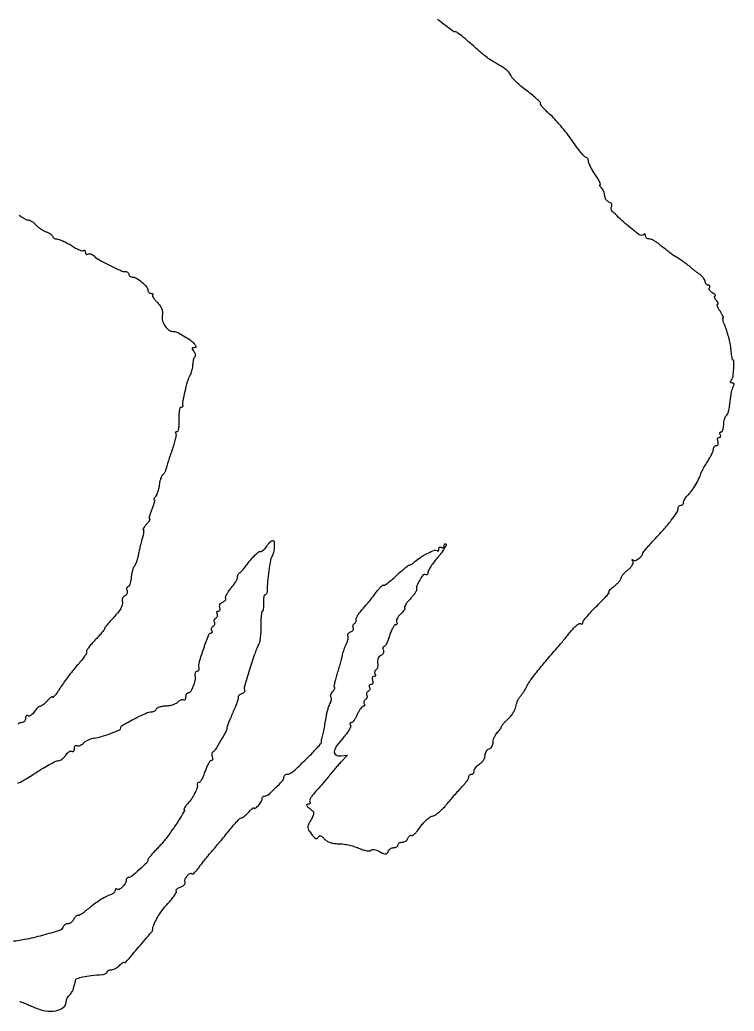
# Model space of a CAD drawing. Extents: x 0 to 526, y 1 to 731.
# Drawn here: x 262.9 to 525.6, y 0.8 to 365.7 of the extents above; entities that cross this region are included whole.
import ezdxf

# ---------------------------------------------------------------- set-up
doc = ezdxf.new("R2010")
doc.units = 0

msp = doc.modelspace()

# ---------------------------------------------------------------- linework, layer by layer
for points in [[(262.860839, 4.41523, -0.061843), (263.285519, 4.304351, -0.003027), (264.634121, 3.757915, -0.004872), (266.229618, 3.081904, -0.003494), (268, 2.2966, 0.062437), (272.242754, 0.985193, 0.087825), (276.195744, 0.985722, 0.125916), (278.951122, 2.23558, 0.227411), (280, 4.422445, -0.081457), (280.088666, 4.963086, -0.037619), (280.367188, 5.621281, -0.035971), (280.771644, 6.284795, -0.04154), (281.25, 6.85, 0.029299), (281.737616, 7.398374, 0.027416), (282.169531, 8.011875, 0.02849), (282.491516, 8.598981, 0.078622), (282.625, 9.05, -0.01651), (282.691193, 9.45038, -0.014055), (282.786719, 9.867812, -0.014283), (282.895248, 10.242918, -0.03838), (283, 10.5, 0.044775), (283.104708, 10.766667, 0.014153), (283.213281, 11.180861, 0.014007), (283.308784, 11.651874, 0.015117), (283.375, 12.115696, -0.288268), (283.930969, 12.8133, -0.02951), (286.054954, 13.418509, -0.026236), (289.125866, 13.933395, -0.011392), (293.25, 14.309221, 0.042583), (293.919873, 14.412662, 0.059815), (294.485937, 14.624316, 0.076198), (294.871093, 14.904784, 0.199925), (295, 15.214286, -0.176349), (295.109147, 15.514125, -0.092698), (295.419643, 15.769196, -0.072852), (295.882018, 15.941862, -0.053036), (296.428571, 16, 0.082205), (297.085729, 16.108779, 0.037497), (297.888616, 16.451116, 0.035821), (298.699796, 16.948023, 0.041066), (299.392857, 17.535714, -0.020978), (300.010309, 18.103421, -0.032033), (300.594922, 18.536384, -0.033311), (301.083819, 18.807812, -0.271544), (301.328459, 18.785714, 0.387088), (301.86022, 18.8489, 0.0012), (306.688602, 24.449648, 0.002045), (311.352566, 29.931211, 0.150412), (311.807354, 31, -0.077193), (312.306076, 32.89146, -0.030084), (313.538929, 35.306331, -0.027809), (315.270306, 37.904619, -0.024677), (317.345602, 40.405158, 0.015462), (318.683129, 41.957648, 0.023643), (319.734125, 43.390199, 0.02027), (320.46072, 44.588321, 0.270895), (320.448603, 45.083162, -0.254185), (320.429291, 45.429235, -0.100439), (320.724277, 45.823546, -0.066615), (321.292746, 46.208521, -0.038746), (322.057801, 46.518345, 0.055229), (322.823086, 46.857971, 0.078004), (323.40032, 47.328317, 0.100681), (323.706634, 47.85027, 0.175887), (323.69762, 48.345605, -0.195814), (323.718804, 49.387539, -0.074761), (324.499688, 50.643351, -0.08765), (325.519952, 51.486085, -0.337208), (326.284353, 51.382314, 0.375302), (326.601572, 51.360924, 0.029631), (327.295056, 51.956978, 0.028814), (328.130019, 52.86419, 0.016892), (329.026477, 54.037184, -0.008389), (330.040027, 55.411198, -0.005767), (331.232882, 56.93597, -0.005815), (332.415379, 58.377423, -0.01177), (333.385569, 59.478712, 0.010163), (334.46305, 60.693895, 0.003052), (336.053886, 62.586513, 0.003057), (337.813489, 64.732609, 0.003312), (339.5, 66.843847, -0.009639), (341.096671, 68.791564, -0.014029), (342.584294, 70.440512, -0.009487), (343.871288, 71.738775, -0.183359), (344.382705, 71.959894, 0.132784), (344.838021, 72.105457, 0.024946), (345.554633, 72.620666, 0.025112), (346.353067, 73.325802, 0.020679), (347.132705, 74.15301, -0.015657), (347.850308, 74.929879, -0.035179), (348.451482, 75.460769, -0.07123), (348.850253, 75.684267, -0.526798), (349, 75.581581, 0.402406), (349.133612, 75.442448, 0.130145), (349.440625, 75.510572, 0.054319), (349.923356, 75.830801, 0.022791), (350.5, 76.357143, 0.032161), (351.074034, 77.010186, 0.032192), (351.559375, 77.73125, 0.03396), (351.89773, 78.413868, 0.098387), (352, 78.928571, -0.082068), (352.067622, 79.337783, -0.092251), (352.262684, 79.685268, -0.100657), (352.553166, 79.917613, -0.119062), (352.894245, 80, 0.179036), (354.226109, 80.492697, 0.015541), (356.941382, 82.970573, 0.015265), (359.501251, 85.613305, 0.186867), (360, 86.90121, -0.105282), (360.089268, 87.320457, -0.099206), (360.342545, 87.67723, -0.096358), (360.720972, 87.916366, -0.093127), (361.166112, 88, 0.128807), (362.24303, 88.282109, 0.044437), (363.580691, 89.199654, 0.020431), (365.624602, 91.03208, 0.002795), (369.709823, 95.051982, 0.007882), (371.317421, 96.7029, 0.011888), (372.660026, 98.195427, 0.006765), (373.728395, 99.476104, 0.204116), (373.841402, 99.870532, -0.033469), (373.825633, 100.148076, -0.023201), (373.843403, 100.461969, -0.023479), (373.888901, 100.763218, -0.043751), (373.95809, 101, 0.03778), (374.261908, 101.995492, 0.006014), (374.684475, 103.991146, 0.006658), (375.122159, 106.351908, 0.005893), (375.516163, 108.821365, -0.017713), (375.774224, 110.224747, -0.01477), (376.144655, 111.694993, -0.015026), (376.564168, 113.021029, -0.038755), (376.967826, 113.939882, 0.037837), (377.291245, 114.672434, 0.048475), (377.468702, 115.38752, 0.056829), (377.488338, 115.985239, 0.178021), (377.322316, 116.344351, -0.201496), (377.181927, 116.688098, -0.072459), (377.264976, 117.220992, -0.057405), (377.540339, 117.847765, -0.041045), (377.979944, 118.475834, 0.021108), (378.425487, 119.061292, 0.045787), (378.704519, 119.552276, 0.089896), (378.785894, 119.876406, 0.433876), (378.670276, 120, -0.455708), (378.503252, 120.192127, -0.013133), (378.704626, 121.395312, -0.018034), (379.06056, 122.92818, -0.010341), (379.594117, 124.75, 0.004316), (380.204564, 126.744933, 0.003942), (380.799664, 128.811069, 0.003944), (381.302117, 130.664995, 0.012811), (381.593895, 131.904701, -0.019868), (381.858401, 132.961446, -0.013194), (382.241305, 134.151149, -0.013291), (382.674975, 135.288285, -0.025124), (383.093854, 136.175368, 0.038672), (383.436049, 136.953959, 0.042813), (383.640368, 137.750105, 0.047271), (383.690254, 138.449893, 0.133349), (383.551988, 138.915882, -0.171746), (383.469624, 139.295962, -0.12002), (383.627816, 139.709113, -0.090554), (384.013258, 140.094721, -0.059718), (384.569126, 140.388152, 0.064445), (385.121675, 140.686519, 0.095266), (385.498923, 141.085821, 0.122245), (385.644504, 141.519648, 0.159855), (385.54707, 141.923839, -0.109301), (385.405083, 142.330608, -0.09981), (385.440995, 142.773747, -0.095232), (385.649794, 143.185088, -0.089643), (386, 143.5, 0.071884), (386.359367, 143.80091, 0.086989), (386.591415, 144.173813, 0.100403), (386.662658, 144.558843, 0.13491), (386.563262, 144.89764, -0.25353), (386.536584, 145.365351, -0.027592), (387.067049, 146.348506, -0.028469), (387.882031, 147.522351, -0.019089), (388.937386, 148.770303, 0.008841), (390.187498, 150.188568, 0.005591), (391.597328, 151.884284, 0.005614), (392.94564, 153.581994, 0.010297), (393.999527, 154.999336, -0.016339), (394.884458, 156.159905, -0.027872), (395.706205, 157.060128, -0.027969), (396.388894, 157.658034, -0.378906), (396.693935, 157.639399, 0.357779), (397.046103, 157.604696, 0.012453), (398.251854, 158.454363, 0.018144), (399.700362, 159.613898, 0.011044), (401.329415, 161.081824, -0.007647), (402.972895, 162.583104, -0.011191), (404.468148, 163.849036, -0.006804), (405.748497, 164.856221, -0.1647), (406.173143, 165, 0.112086), (406.522816, 165.079384, 0.026713), (407.049767, 165.367188, 0.026144), (407.633771, 165.771532, 0.023229), (408.196886, 166.25, -0.045303), (410.228367, 167.827341, -0.027111), (412.890124, 169.335359, -0.019346), (415.458709, 170.490332, -0.30094), (416.359684, 170.306983, 0.128786), (416.602525, 170.164947, 0.258986), (416.811907, 170.214804, 0.156726), (416.955408, 170.465854, 0.052135), (417, 170.89235, -0.089607), (417.076045, 171.313267, -0.168389), (417.29375, 171.576442, -0.176926), (417.618743, 171.640901, -0.100119), (418, 171.5, 0.100119), (418.381257, 171.359099, 0.176926), (418.70625, 171.423558, 0.168389), (418.923955, 171.686733, 0.089607), (419, 172.10765, -0.050027), (419.042955, 172.535897, -0.149924), (419.181788, 172.791501, -0.260157), (419.384413, 172.84683, -0.136573), (419.618851, 172.714482, -0.325511), (419.688948, 172.268827, -0.020224), (418.992878, 171.035498, -0.023703), (417.961373, 169.5331, -0.014724), (416.618851, 167.867817, 0.014859), (415.233129, 166.147999, 0.018841), (414.063038, 164.476836, 0.017115), (413.19862, 163.031275, 0.126851), (413, 162.260984, -0.077154), (412.925314, 161.779856, -0.154699), (412.7057, 161.46894, -0.186032), (412.379334, 161.374738, -0.117212), (411.998127, 161.501157, 0.384709), (411.184879, 161.352384, 0.035056), (409.946867, 159.484314, 0.037266), (408.930358, 157.328948, 0.140752), (408.80272, 155.857396, -0.190062), (408.732197, 155.475261, -0.015183), (408.151355, 154.604944, -0.018849), (407.364879, 153.584353, -0.01329), (406.408817, 152.496113, 0.019277), (405.481942, 151.41527, 0.030859), (404.787161, 150.418245, 0.031816), (404.359337, 149.603054, 0.310731), (404.426428, 149.240239, -0.296763), (404.495554, 148.9134, -0.053379), (404.196694, 148.332549, -0.042516), (403.645848, 147.632718, -0.026139), (402.889995, 146.904593, 0.042167), (402.144284, 146.138722, 0.0563), (401.616677, 145.325098, 0.069128), (401.368156, 144.586995, 0.187222), (401.4672, 144.053072, -0.073644), (401.640635, 143.650238, -0.15005), (401.627557, 143.30934, -0.188104), (401.434645, 143.08403, -0.123331), (401.099159, 143, 0.237592), (400.632677, 142.765074, 0.032904), (400.027539, 141.825, 0.031873), (399.415108, 140.532288, 0.021906), (398.881854, 139, -0.017415), (398.363854, 137.467349, -0.026168), (397.79743, 136.175, -0.024081), (397.253036, 135.20981, -0.257765), (396.873097, 135, 0.203574), (396.608752, 134.887719, 0.141698), (396.455341, 134.597281, 0.092287), (396.446309, 134.154221, 0.050728), (396.588855, 133.629042, -0.109324), (396.673818, 133.061599, -0.099813), (396.516949, 132.490634, -0.095225), (396.141706, 132.004103, -0.089624), (395.605309, 131.678784, 0.111031), (395.038468, 131.30125, 0.089435), (394.634028, 130.688874, 0.080759), (394.441074, 129.914221, 0.068407), (394.486371, 129.07077, -0.047304), (394.565079, 128.250967, -0.05339), (394.481813, 127.464641, -0.060821), (394.259984, 126.824682, -0.141447), (393.922221, 126.45193, 0.096474), (393.601646, 126.155714, 0.097305), (393.416865, 125.761701, 0.098525), (393.396142, 125.331241, 0.101664), (393.542705, 124.930902, -0.08716), (393.684566, 124.575411, -0.166025), (393.647164, 124.273452, -0.178851), (393.437399, 124.072255, -0.10301), (393.090402, 124, 0.172457), (392.747127, 123.877971, 0.149855), (392.53372, 123.559375, 0.105471), (392.493584, 123.074174, 0.059765), (392.638374, 122.5, -0.069008), (392.771857, 121.926317, -0.116977), (392.70238, 121.440625, -0.152575), (392.444764, 121.120613, -0.148627), (392.047972, 121, 0.087099), (391.646275, 120.92949, 0.165964), (391.393483, 120.726548, 0.178898), (391.32854, 120.423882, 0.103085), (391.457295, 120.069098, -0.110145), (391.597587, 119.665018, -0.099917), (391.560288, 119.224179, -0.094986), (391.350569, 118.814355, -0.088941), (391, 118.5, 0.082063), (390.645885, 118.191085, 0.092249), (390.427168, 117.796119, 0.100657), (390.376253, 117.377779, 0.11907), (390.5, 117, -0.11907), (390.623747, 116.622221, -0.100657), (390.572832, 116.203881, -0.092249), (390.354115, 115.808915, -0.082063), (390, 115.5, 0.088941), (389.649431, 115.185645, 0.094986), (389.439712, 114.775821, 0.099917), (389.402413, 114.334982, 0.110145), (389.542705, 113.930902, -0.077474), (389.692743, 113.574973, -0.155105), (389.673583, 113.273452, -0.185828), (389.491628, 113.07365, -0.116688), (389.180337, 113, 0.202067), (388.740149, 112.814532, 0.036215), (388.153063, 112.11875, 0.03404), (387.544414, 111.148846, 0.024922), (387, 110, -0.024922), (386.455586, 108.851154, -0.03404), (385.846937, 107.88125, -0.036215), (385.259851, 107.185468, -0.202067), (384.819663, 107, 0.12475), (384.511442, 106.921883, 0.188508), (384.334831, 106.712934, 0.148995), (384.324306, 106.396617, 0.072885), (384.485938, 106.022753, -0.243794), (384.530432, 105.433107, -0.031647), (383.9446, 104.268929, -0.031069), (383.013303, 102.882831, -0.021148), (381.794955, 101.424594, 0.030047), (379.391227, 98.441302, 0.124), (378.556661, 96.298554, 0.313209), (379.179547, 95.109063, 0.149315), (380.961739, 94.775727), (383.423479, 95.051454), (380.843928, 92.275727, 0.006143), (379.718962, 91.034979, 0.004188), (378.469227, 89.598046, 0.00422), (377.286897, 88.191533, 0.008479), (376.382189, 87.058045, -0.010027), (375.465697, 85.917059, -0.00477), (374.242997, 84.483872, -0.004726), (372.936024, 83.009556, -0.006689), (371.742907, 81.72403, 0.024469), (370.72808, 80.549502, 0.035403), (369.962006, 79.412441, 0.038465), (369.502391, 78.449213, 0.234642), (369.551924, 77.915984, -0.124425), (369.662761, 77.565144, -0.182802), (369.567216, 77.259728, -0.146981), (369.267564, 77.048453, -0.074627), (368.809017, 76.968197, 0.184524), (368.461562, 76.825685, 0.319224), (368.402684, 76.533161, 0.101828), (368.745289, 76.055621, 0.024601), (369.49547, 75.428462, -0.033045), (370.623392, 74.452704, -0.177627), (370.963507, 73.730165, -0.1364), (370.801092, 72.851413, -0.016785), (369.878049, 71.110232, 0.02212), (368.982805, 69.377075, 0.124515), (368.792834, 68.360853, 0.13004), (369.113406, 67.398584, 0.024988), (370.206467, 65.899966, 0.02213), (371.133022, 64.852853, 0.095124), (371.81102, 64.376484, 0.228801), (372.304957, 64.389854, 0.179105), (372.670928, 64.791121, -0.111578), (373.014278, 65.28531, -0.252287), (373.442634, 65.39336, -0.124638), (374.013475, 65.08508, -0.023952), (374.84704, 64.242022, 0.073929), (375.771396, 63.476995, 0.052617), (376.990493, 62.905095, 0.047809), (378.427387, 62.556576, 0.039553), (380, 62.456826, -0.038403), (381.625626, 62.357461, -0.019602), (383.640168, 61.997083, -0.019356), (385.698726, 61.460641, -0.027444), (387.477168, 60.814474, 0.022641), (389.050582, 60.22564, 0.03515), (390.456958, 59.87766, 0.038837), (391.555264, 59.773391, 0.26448), (392.015314, 60.024778, -0.228269), (392.418543, 60.282312, -0.065855), (393.178391, 60.273197, -0.05104), (394.151231, 60.029443, -0.032782), (395.217899, 59.561978, 0.015689), (396.693514, 58.854258, 0.107017), (397.47963, 58.692771, 0.212649), (397.99473, 58.928803, 0.08915), (398.398368, 59.595748, -0.086097), (398.718828, 60.132572, -0.066305), (399.228784, 60.587501, -0.065983), (399.842915, 60.89502, -0.083308), (400.468615, 61, 0.063461), (401.05412, 61.074614, 0.081424), (401.550156, 61.29375, 0.09843), (401.882059, 61.618634, 0.151099), (402, 62, -0.151099), (402.117941, 62.381366, -0.09843), (402.449844, 62.70625, -0.081424), (402.94588, 62.925386, -0.063461), (403.531385, 63, 0.088171), (404.159668, 63.11166, 0.066495), (404.781362, 63.438938, 0.065707), (405.302482, 63.923037, 0.081323), (405.63617, 64.494256, -0.05491), (405.91283, 65.030747, -0.085305), (406.269158, 65.408648, -0.116607), (406.645083, 65.573115, -0.185541), (406.985822, 65.508762, 0.304822), (407.42511, 65.525541, 0.034267), (408.229933, 66.201282, 0.032314), (409.166961, 67.229049, 0.020271), (410.131037, 68.539968, -0.031685), (411.199615, 69.925617, -0.03032), (412.44961, 71.186945, -0.031749), (413.689527, 72.160851, -0.087382), (414.697424, 72.620674, 0.087786), (415.761369, 73.107099, 0.024576), (417.219486, 74.222673, 0.023988), (418.771649, 75.669214, 0.023158), (420.197424, 77.274211, -0.005196), (421.626702, 79.004493, -0.004242), (423.190806, 80.826826, -0.004286), (424.658961, 82.479486, -0.011209), (425.75, 83.633544, 0.021077), (426.611348, 84.581424, 0.025003), (427.339063, 85.547751, 0.025014), (427.862239, 86.409847, 0.124496), (428, 86.954545, -0.094588), (428.076174, 87.353602, -0.096788), (428.29375, 87.692898, -0.09892), (428.618426, 87.920022, -0.103674), (429, 88, 0.125138), (429.381376, 88.096967, 0.10078), (429.70625, 88.369964, 0.090277), (429.92459, 88.778323, 0.077892), (430, 89.259453, -0.121331), (430.140779, 89.831058, -0.047568), (430.5875, 90.515842, -0.043473), (431.234793, 91.196905, -0.041443), (432, 91.767927, 0.060506), (432.76504, 92.385462, 0.05073), (433.4125, 93.203631, 0.05291), (433.853461, 94.088418, 0.089395), (434, 94.901485, -0.073018), (434.112089, 95.66494, -0.064083), (434.440625, 96.401523, -0.066866), (434.926468, 97.001011, -0.097756), (435.5, 97.361626, 0.101176), (436.073584, 97.727718, 0.066811), (436.559375, 98.343884, 0.063394), (436.887956, 99.104893, 0.070359), (437, 99.897187, -0.063245), (437.109219, 100.757197, -0.039128), (437.440625, 101.722031, -0.038735), (437.925703, 102.639163, -0.055422), (438.5, 103.357143, 0.019001), (439.074297, 103.976831, 0.023366), (439.559375, 104.598401, 0.022722), (439.911557, 105.147225, 0.13203), (440, 105.47632, -0.163747), (440.119037, 105.830052, -0.013855), (440.729456, 106.589651, -0.017227), (441.532057, 107.470245, -0.012461), (442.483253, 108.396899, 0.035731), (443.458416, 109.439569, 0.030243), (444.335622, 110.668161, 0.031349), (444.998671, 111.89083, 0.070815), (445.302067, 112.897099, -0.042353), (445.534442, 113.862977, -0.026254), (445.960115, 114.949977, -0.026253), (446.497403, 115.98647, -0.042323), (447.071018, 116.797948, 0.021213), (447.692256, 117.602547, 0.01211), (448.376452, 118.622505, 0.01208), (449.016344, 119.684007, 0.019569), (449.502204, 120.619088, -0.048667), (450.601249, 122.463754, -0.008802), (453.025601, 125.63842, -0.00826), (456.310739, 129.648866, -0.004399), (460.5, 134.506793, 0.00533), (461.465921, 135.631114, 0.002197), (462.751357, 137.173729, 0.002173), (464.115939, 138.840734, 0.002791), (465.355683, 140.38629, -0.021374), (466.514795, 141.726137, -0.033086), (467.635215, 142.767215, -0.035194), (468.590065, 143.437709, -0.280911), (469.105683, 143.434684, 0.092136), (469.446987, 143.302375, 0.170676), (469.737294, 143.346852, 0.1749), (469.931172, 143.561596, 0.097326), (470, 143.91184, -0.168559), (470.213627, 144.527522, -0.009444), (471.516659, 146.116499, -0.013675), (473.185024, 147.969251, -0.009528), (475.163094, 149.970857, 0.007259), (477.087814, 151.900884, 0.013668), (478.57513, 153.522689, 0.010678), (479.629144, 154.790748, 0.627967), (479.528235, 155, -0.563931), (479.430268, 155.162018, -0.060594), (479.738671, 155.60882, -0.030964), (480.408194, 156.276072, -0.013819), (481.365141, 157.07258, 0.022378), (482.37391, 157.941867, 0.027828), (483.22601, 158.83993, 0.028121), (483.839531, 159.651561, 0.148846), (484, 160.17866, -0.145446), (484.155315, 160.701292, -0.02942), (484.737174, 161.48843, -0.028766), (485.548796, 162.354599, -0.02347), (486.509528, 163.186155, 0.039225), (487.424891, 164.03027, 0.054561), (488.088817, 164.924891, 0.067799), (488.426987, 165.738218, 0.197159), (488.349203, 166.330075, -0.017626), (488.126837, 166.75229, -0.171553), (488.10506, 166.95001, -0.513889), (488.20292, 166.990386, -0.043877), (488.458722, 166.797619, 0.29297), (489.213376, 166.673126, 0.054419), (490.496113, 167.399461, 0.053278), (491.64797, 168.431127, 0.18557), (492, 169.346972, -0.172568), (492.111714, 169.661012, -0.004258), (493.101562, 170.855327, -0.008721), (494.312906, 172.242001, -0.005768), (495.75, 173.793952, 0.008703), (499.581539, 177.980744, 0.01655), (502.490081, 181.500364, 0.015721), (504.534671, 184.327764, 0.146047), (504.981801, 185.75, -0.078294), (505.064176, 186.227512, -0.089351), (505.288404, 186.632812, -0.099171), (505.617177, 186.903909, -0.123586), (506, 187, 0.112508), (506.381472, 187.086938, 0.100182), (506.70625, 187.332732, 0.094286), (506.924148, 187.700197, 0.087025), (507, 188.132705, -0.10856), (507.119879, 188.678332, -0.035049), (507.520847, 189.407758, -0.03306), (508.094544, 190.180259, -0.031621), (508.773096, 190.882705, 0.058998), (509.986684, 192.284783, 0.01762), (511.492627, 194.684854, 0.017793), (512.830313, 197.195499, 0.055181), (513.476183, 199, -0.069884), (513.604402, 199.327657, -0.003149), (514.20603, 200.38125, -0.005228), (514.94283, 201.622792, -0.003713), (515.793803, 203, 0.014619), (516.63584, 204.431653, 0.017067), (517.347748, 205.839063, 0.0162), (517.866122, 207.059102, 0.091853), (517.996262, 207.75, -0.087253), (518.081663, 208.227293, -0.094114), (518.32408, 208.632812, -0.099823), (518.684405, 208.904092, -0.112053), (519.106989, 209, 0.158089), (519.480915, 209.121257, 0.151946), (519.719716, 209.440625, 0.112257), (519.77672, 209.926101, 0.06502), (519.638374, 210.5, -0.059765), (519.493584, 211.074174, -0.105471), (519.53372, 211.559375, -0.149855), (519.747127, 211.877971, -0.172457), (520.090402, 212, 0.113538), (520.43288, 212.078784, 0.184509), (520.63462, 212.29375, 0.157566), (520.659353, 212.617748, 0.079467), (520.5, 213, -0.070488), (520.332385, 213.382681, -0.145551), (520.337881, 213.70625, -0.189654), (520.510738, 213.91961, -0.129474), (520.815983, 214, 0.244231), (521.174372, 214.186163, 0.067458), (521.475633, 214.767783, 0.0519), (521.681921, 215.61258, 0.033961), (521.75, 216.613729, -0.030741), (521.814445, 217.660933, -0.035032), (522.007031, 218.646579, -0.037581), (522.287596, 219.444487, -0.132981), (522.625, 219.863729, 0.122861), (523.178856, 220.524538, 0.05393), (523.568046, 221.606417, 0.025911), (523.913977, 223.447252, 0.004131), (524.373661, 227.085516, -0.019528), (524.543298, 228.160807, -0.017806), (524.800471, 229.253604, -0.018142), (525.100528, 230.213341, -0.05362), (525.398343, 230.835516, 0.078185), (525.585271, 231.280715, 0.155996), (525.55957, 231.657933, 0.185367), (525.329342, 231.908009, 0.115542), (524.936572, 232, -0.088249), (524.483394, 232.080613, -0.266138), (524.288957, 232.312164, -0.170584), (524.350317, 232.693262, -0.038886), (524.711335, 233.25, 0.133677), (525.213908, 234.482296, 0.018592), (525.448307, 237.256766, 0.013531), (525.504344, 240.051909, 0.412161), (525.053099, 240.5, -0.361417), (524.962376, 240.575431, -0.004405), (524.820109, 241.38125, -0.010542), (524.678823, 242.349771, -0.006406), (524.550664, 243.5, 0.015934), (524.225361, 245.987887, 0.020768), (523.761489, 248.236794, 0.019451), (523.08628, 250.55141, 0.011613), (522.11355, 253.25, -0.014852), (521.741005, 254.304899, -0.026728), (521.508442, 255.192188, -0.028056), (521.411129, 255.850331, -0.441035), (521.547804, 256, 0.509875), (521.649868, 256.140643, 0.028129), (521.418549, 256.734375, 0.024943), (521.001253, 257.540589, 0.013135), (520.408043, 258.5, -0.019515), (519.831457, 259.459682, -0.039074), (519.467788, 260.265625, -0.062349), (519.343289, 260.819162, -0.442828), (519.507435, 261, 0.345385), (519.675797, 261.132052, 0.142649), (519.662576, 261.440625, 0.064048), (519.426791, 261.923636, 0.027676), (519, 262.5, -0.033996), (518.582926, 263.078372, -0.079686), (518.377077, 263.568308, -0.171099), (518.409038, 263.886222, -0.281297), (518.627555, 264.030409, 0.333423), (518.771565, 264.146508, 0.242366), (518.723479, 264.354756, 0.064413), (518.353494, 264.692352, 0.020952), (517.728968, 265.091869, -0.051962), (517.094167, 265.555724, -0.073147), (516.648566, 266.095745, -0.094539), (516.452394, 266.624379, -0.182072), (516.537985, 267.06146, 0.089697), (516.678876, 267.419752, 0.168473), (516.636558, 267.724304, 0.176854), (516.417956, 267.927475, 0.100016), (516.059017, 268, -0.120039), (515.6551, 268.09839, -0.100697), (515.311086, 268.375777, -0.091939), (515.080045, 268.790642, -0.081371), (515, 269.279241, 0.121825), (514.853178, 269.872892, 0.043131), (514.376507, 270.61474, 0.039704), (513.68965, 271.371991, 0.037211), (512.877471, 272.029241, -0.007798), (511.982198, 272.670494, -0.00643), (511.04724, 273.381277, -0.006501), (510.205859, 274.055953, -0.017196), (509.627471, 274.566595, 0.025691), (508.999782, 275.102075, 0.006914), (507.949944, 275.885509, 0.006983), (506.731235, 276.743287, 0.007177), (505.5, 277.558744, -0.004008), (503.348952, 278.963868, -0.012201), (501.919324, 279.965314, -0.01086), (500.455145, 281.095065, -0.002663), (498.09699, 283.018537, 0.024848), (497.078102, 283.776924, 0.026024), (496.004186, 284.417945, 0.026848), (495.0244, 284.870165, 0.094967), (494.34699, 285, -0.085306), (493.832617, 285.088402, -0.093617), (493.395678, 285.342708, -0.100383), (493.103455, 285.72164, -0.114705), (493, 286.166667, 0.055084), (492.955398, 286.570298, 0.165803), (492.812846, 286.803471, 0.256296), (492.604859, 286.843828, 0.119379), (492.362878, 286.696212, -0.376662), (490.622209, 286.583006, -0.016598), (485.557461, 290.752097, -0.01661), (480.76663, 295.261201, -0.347011), (480.55629, 297.091078, 0.163148), (480.649695, 297.489775, 0.121703), (480.499944, 297.919209, 0.093945), (480.118934, 298.31602, 0.063074), (479.563382, 298.614052, -0.085548), (478.965728, 298.969941, -0.066248), (478.459243, 299.535071, -0.066052), (478.116873, 300.214937, -0.083846), (478, 300.906989, 0.059364), (477.912302, 301.643036, 0.039024), (477.6475, 302.455178, 0.039012), (477.25954, 303.216706, 0.059128), (476.8, 303.8, -0.029067), (476.389206, 304.261549, -0.075202), (476.168715, 304.6475, -0.191331), (476.17093, 304.889019, -0.304832), (476.336051, 305, 0.518323), (476.48229, 305.207288, 0.026853), (476.110922, 306.096315, 0.024165), (475.457009, 307.299846, 0.012706), (474.536051, 308.732135, -0.014471), (473.565084, 310.253983, -0.017393), (472.744965, 311.74039, -0.016238), (472.144962, 313.025107, -0.10146), (472, 313.732135, 0.065646), (471.936089, 314.216822, 0.08298), (471.748812, 314.627565, 0.099133), (471.470986, 314.902301, 0.146583), (471.144891, 315, -0.215601), (470.65056, 315.223548, -0.007818), (469.276515, 316.835937, -0.013086), (467.696758, 318.854907, -0.008666), (465.985253, 321.25, 0.013919), (464.056975, 323.889384, 0.010831), (461.820546, 326.65242, 0.010981), (459.622205, 329.138382, 0.025948), (457.852185, 330.864623, -0.013299), (456.411641, 332.200156, -0.020999), (455.257587, 333.42753, -0.016336), (454.419303, 334.464252, -0.303072), (454.395756, 334.864623, 0.339693), (454.345386, 335.265076, 0.010612), (453.082627, 336.488358, 0.016653), (451.43288, 337.920747, 0.010255), (449.402992, 339.5, -0.01456), (447.305572, 341.160976, -0.017576), (445.440219, 342.843989, -0.016383), (443.982666, 344.350657, -0.103585), (443.44635, 345.26677, 0.102794), (442.973737, 346.076974, 0.03075), (441.948208, 347.084166, 0.029407), (440.628256, 348.100366, 0.028017), (439.17729, 348.972655, -0.019203), (437.542071, 349.916897, -0.011301), (435.659461, 351.162926, -0.011296), (433.831819, 352.495099, -0.018903), (432.365558, 353.705885, 0.002507), (428.074632, 357.492474, 0.010303), (425.416709, 359.719522, 0.008767), (423.569474, 361.151047, 0.257236), (423, 361.230251, -0.25471), (422.374686, 361.3142, -0.004025), (419.396356, 363.533162, -0.011099), (416.516263, 365.817572, -0.022994)], [(262.713754, 293.778543, 0.024194), (264.007678, 292.850155, 0.024131), (265.159284, 292.181981, 0.119094), (265.882705, 292.004627, -0.09921), (266.52691, 291.873289, -0.039141), (267.33432, 291.455879, -0.036792), (268.161746, 290.853949, -0.037966), (268.882705, 290.143047, 0.040891), (269.665667, 289.379974, 0.026189), (270.685857, 288.622884, 0.02628), (271.770763, 287.982083, 0.04381), (272.75, 287.575659, -0.035336), (273.611268, 287.235165, -0.045935), (274.339063, 286.79996, -0.053433), (274.845031, 286.340279, -0.183657), (275, 285.932612, 0.16002), (275.116837, 285.576892, 0.096732), (275.446462, 285.273955, 0.078363), (275.938624, 285.069366, 0.059459), (276.519872, 285, -0.088875), (277.343459, 284.852441, -0.017752), (278.730173, 284.282312, -0.018257), (280.316809, 283.492099, -0.016128), (281.910012, 282.556807, 0.017239), (283.43731, 281.664762, 0.026437), (284.822535, 281.010448, 0.024393), (285.949504, 280.612244, 0.275754), (286.39014, 280.723474, -0.140066), (286.621062, 280.851757, -0.260413), (286.820854, 280.794142, -0.147059), (286.957722, 280.536616, -0.04916), (287, 280.10765, 0.080355), (287.06889, 279.681759, 0.158625), (287.270068, 279.408922, 0.183898), (287.569363, 279.330239, 0.112196), (287.91938, 279.450174, -0.143227), (288.371232, 279.574769, -0.069946), (288.967106, 279.481584, -0.060577), (289.608023, 279.198593, -0.05292), (290.195061, 278.759191, 0.059043), (292.211662, 277.287813, 0.012454), (296.069579, 275.24251, 0.009869), (300.028685, 273.364898, 0.106733), (301.75, 272.997222, -0.078538), (302.227502, 272.92284, -0.090772), (302.632812, 272.705434, -0.101028), (302.903756, 272.38116, -0.124301), (303, 272, 0.133682), (303.103813, 271.618656, 0.100487), (303.395678, 271.29375, 0.087407), (303.832267, 271.075129, 0.072596), (304.34699, 271, -0.139626), (305.840828, 270.57455, -0.039004), (307.819843, 269.122864, -0.037897), (309.527095, 267.411474, -0.178983), (310, 266.132705, 0.102098), (310.08919, 265.70047, 0.098614), (310.342708, 265.332732, 0.097195), (310.72137, 265.086348, 0.09606), (311.166667, 265, -0.047183), (311.576541, 264.961236, -0.140378), (311.825947, 264.835322, -0.260413), (311.885834, 264.651427, -0.148762), (311.772727, 264.439394, 0.298289), (311.697778, 264.080052, 0.042686), (312.047964, 263.372301, 0.037019), (312.661868, 262.510184, 0.023154), (313.496938, 261.593971, -0.040993), (314.5056, 260.404814, -0.067193), (315.123016, 259.239807, -0.073849), (315.374327, 258.035469, -0.061872), (315.28909, 256.731943, 0.120627), (315.384265, 254.875064, 0.079063), (316.318821, 252.935944, 0.083371), (317.743591, 251.476153, 0.168716), (319.260478, 251.012078, -0.122389), (320.629406, 250.725764, -0.018693), (323.111323, 249.411084, -0.021469), (325.528937, 247.870189, -0.067025), (326.945277, 246.565937, -0.017747), (327.568647, 245.758131, -0.147765), (327.716043, 245.325462, -0.33899), (327.542359, 245.081524, -0.074737), (327, 245, 0.066333), (326.464791, 244.928682, 0.311654), (326.275058, 244.704165, 0.174558), (326.372353, 244.320307, 0.024718), (326.868879, 243.657991, -0.057377), (327.239697, 243.089644, -0.071759), (327.437715, 242.492498, -0.086485), (327.44005, 241.959547, -0.155585), (327.241324, 241.574879, 0.098013), (326.952168, 241.143152, 0.032025), (326.702158, 240.414951, 0.030501), (326.521845, 239.550788, 0.030061), (326.446873, 238.666888, -0.037394), (326.349791, 237.6921, -0.022053), (326.096435, 236.549023, -0.021985), (325.740584, 235.423337, -0.03483), (325.328498, 234.5, 0.052131), (324.481309, 232.410742, 0.013214), (323.557622, 228.862088, 0.010447), (322.805319, 225.285551, 0.102151), (322.831684, 223.75, -0.119372), (322.826868, 223.464282, -0.127481), (322.691019, 223.220313, -0.115826), (322.440972, 223.057022, -0.087191), (322.116467, 223, 0.333654), (321.781391, 222.748391, 0.031265), (321.541913, 221.678125, 0.030297), (321.400455, 220.225033, 0.018466), (321.401247, 218.5, -0.0199), (321.397091, 216.775054, -0.032536), (321.240631, 215.321875, -0.035156), (320.978379, 214.262103, -0.325276), (320.618113, 214, 0.064181), (320.29477, 213.958324, 0.190422), (320.117683, 213.828471, 0.243521), (320.101701, 213.638658, 0.098229), (320.250596, 213.416071, -0.244215), (320.398362, 212.948904, -0.012451), (320.076075, 211.339262, -0.017539), (319.559845, 209.379665, -0.01159), (318.836494, 207.166071, 0.0033), (318.053879, 204.899108, 0.004064), (317.355001, 202.77373, 0.003375), (316.794717, 200.980361, 0.029462), (316.598858, 200.170032, -0.050464), (316.438857, 199.611697, -0.037292), (316.156559, 199.03392, -0.038045), (315.80324, 198.523069, -0.066382), (315.429626, 198.170032, 0.123801), (315.049417, 197.718567, 0.030795), (314.677557, 196.819061, 0.029588), (314.36767, 195.70491, 0.025937), (314.174822, 194.511879, -0.026583), (313.973296, 193.275312, -0.024418), (313.63753, 192.030841, -0.025203), (313.227693, 190.951038, -0.070008), (312.802377, 190.261879, 0.025437), (312.44, 189.777055, 0.057662), (312.230599, 189.370677, 0.125201), (312.201309, 189.109074, 0.37446), (312.326529, 189, -0.461624), (312.476887, 188.82359, -0.022542), (312.300515, 187.971875, -0.023546), (311.955707, 186.842637, -0.013086), (311.435553, 185.5, 0.015328), (310.922291, 184.157318, 0.027856), (310.599083, 183.028125, 0.03063), (310.463399, 182.197058, 0.443994), (310.641568, 182, -0.490804), (310.759147, 181.847957, -0.066197), (310.58195, 181.4125, -0.03692), (310.148249, 180.768197, -0.017325), (309.5, 180, 0.015155), (308.846155, 179.231957, 0.031376), (308.393602, 178.5875, 0.049557), (308.177283, 178.140201, 0.521315), (308.275207, 178, -0.413262), (308.452333, 177.823448, -0.02849), (308.410495, 177.045313, -0.027536), (308.235057, 175.996489, -0.015641), (307.914019, 174.75, 0.007488), (307.512633, 173.290494, 0.004804), (307.088511, 171.585448, 0.004827), (306.705304, 169.907579, 0.009011), (306.432722, 168.540888, -0.020918), (306.160371, 167.326792, -0.020223), (305.784965, 166.125728, -0.020624), (305.368672, 165.097299, -0.066813), (304.978766, 164.474415, 0.082969), (304.608145, 163.837736, 0.024312), (304.258445, 162.757179, 0.023696), (303.977647, 161.483513, 0.023394), (303.817161, 160.183526, -0.026358), (303.659247, 158.96383, -0.040405), (303.383147, 157.935161, -0.047669), (303.041493, 157.206149, -0.265292), (302.680304, 157, 0.189396), (302.385423, 156.884146, 0.145942), (302.208472, 156.583685, 0.098049), (302.186954, 156.125501, 0.05452), (302.329869, 155.582759, -0.09485), (302.433904, 155.002058, -0.096862), (302.314685, 154.428616, -0.098867), (301.991535, 153.951364, -0.103391), (301.514481, 153.64393, 0.120948), (301.029522, 153.307048, 0.087678), (300.685554, 152.743528, 0.079624), (300.53304, 152.04245, 0.07433), (300.601316, 151.311172, -0.139967), (300.564959, 150.319483, -0.048994), (299.987292, 149.000078, -0.039671), (298.964248, 147.471775, -0.023522), (297.523693, 145.816754, 0.007788), (296.173566, 144.360757, 0.011392), (295.035085, 143.034417, 0.006983), (294.130273, 141.898381, 0.166158), (294, 141.517188, -0.167232), (293.869505, 141.137938, -0.007285), (292.9783, 140.029901, -0.0117), (291.854525, 138.736486, -0.008013), (290.521872, 137.319554, 0.014575), (289.219378, 135.89776, 0.02257), (288.189079, 134.590204, 0.01865), (287.463331, 133.494298, 0.282475), (287.464629, 133.057231, -0.27784), (287.469794, 132.610726, -0.016465), (286.717319, 131.419449, -0.02097), (285.661886, 129.996647, -0.013571), (284.329563, 128.438112, 0.013195), (282.760093, 126.604959, 0.007748), (280.975754, 124.334945, 0.007746), (279.260889, 122.008424, 0.013078), (277.905806, 120, -0.008822), (276.802975, 118.335055, -0.018409), (275.874837, 117.087134, -0.024794), (275.202974, 116.330123, -0.664174), (275.019, 116.40301, 0.444548), (274.846359, 116.552344, 0.115952), (274.457063, 116.408314, 0.04781), (273.851958, 115.918206, 0.020007), (273.132705, 115.15301, -0.021791), (272.352373, 114.328744, -0.026663), (271.551856, 113.632447, -0.026784), (270.832986, 113.131069, -0.139764), (270.373251, 113, 0.1521), (269.945631, 112.866837, 0.037898), (269.369147, 112.401102, 0.035229), (268.760806, 111.741609, 0.029107), (268.20784, 110.961197, -0.045332), (267.64934, 110.224769, -0.065043), (267.024462, 109.696902, -0.084792), (266.432614, 109.445026, -0.199264), (265.967293, 109.520214, 0.145703), (265.600275, 109.619503, 0.191561), (265.284142, 109.484463, 0.134509), (265.070595, 109.112485, 0.063518), (265, 108.559017, -0.091896), (264.889683, 107.963861, -0.095977), (264.573971, 107.457961, -0.099433), (264.103036, 107.119411, -0.106671), (263.54969, 107, 0.10096), (262.92271, 106.872096, 0.055487), (262.237725, 106.485938, 0.052057)], [(262.198707, 84.678437, 0.006925), (263.97388, 85.627839, 0.012248), (266.158483, 86.906251, 0.006888), (268.75, 88.559045, -0.009476), (271.4454, 90.258536, -0.012615), (273.960589, 91.693219, -0.009916), (276.095099, 92.786397, -0.113522), (277.009453, 92.997989, 0.107872), (277.679739, 93.145237, 0.05045), (278.449523, 93.598308, 0.04671), (279.193237, 94.258718, 0.048302), (279.79216, 95.038803, -0.045332), (280.35066, 95.775231, -0.065043), (280.975538, 96.303098, -0.084792), (281.567386, 96.554974, -0.199264), (282.032707, 96.479786, 0.153347), (282.399495, 96.386422, 0.191528), (282.715858, 96.532873, 0.129724), (282.929685, 96.923566, 0.060766), (283, 97.5, -0.057244), (283.066508, 98.079017, -0.12325), (283.270068, 98.475825, -0.190611), (283.571045, 98.630549, -0.164385), (283.91938, 98.549826, 0.168607), (284.385417, 98.445855, 0.067011), (285.029335, 98.609171, 0.056158), (285.738959, 98.991707, 0.044727), (286.406906, 99.549763, -0.053363), (287.17213, 100.16702, -0.03351), (288.17901, 100.72384, -0.033421), (289.256639, 101.143479, -0.051217), (290.237525, 101.344544, 0.04679), (292.866304, 101.859251, 0.020008), (296.261078, 103.010198, 0.011369), (299.507614, 104.343262, 0.297988), (300, 105.096084, -0.273225), (300.533552, 105.99959, -0.006504), (305.021772, 108.398891, -0.010623), (309.429548, 110.564481, -0.109289), (311.398261, 111, 0.068599), (311.973283, 111.079265, 0.06539), (312.515606, 111.311477, 0.070147), (312.944529, 111.654951, 0.108868), (313.186782, 112.060347, -0.191526), (313.536628, 112.475513, -0.045356), (314.386344, 112.836226, -0.040271), (315.51004, 113.099695, -0.030355), (316.774062, 113.212639, 0.036361), (318.093406, 113.346501, 0.036012), (319.38383, 113.67023, 0.038346), (320.466649, 114.120964, 0.102096), (321.117253, 114.641282, -0.056679), (321.607456, 115.111727, -0.068934), (322.161205, 115.424347, -0.08197), (322.69105, 115.538789, -0.151831), (323.113307, 115.429973, 0.164171), (323.449263, 115.351971, 0.190638), (323.739534, 115.500904, 0.123371), (323.935851, 115.88313, 0.057307), (324, 116.440983, -0.051878), (324.062058, 117.037487, -0.071778), (324.246599, 117.542039, -0.091773), (324.519083, 117.881083, -0.179589), (324.839485, 118, 0.257153), (325.747842, 118.500254, 0.042361), (326.705046, 120.341892, 0.044479), (327.384561, 122.494596, 0.092144), (327.442669, 124.25, -0.051981), (327.411293, 124.919803, -0.079753), (327.535652, 125.485938, -0.108991), (327.789352, 125.862786, -0.192618), (328.132321, 126, 0.139426), (328.477838, 126.098258, 0.123584), (328.738999, 126.367188, 0.10329), (328.872798, 126.772333, 0.074222), (328.85605, 127.25, -0.117659), (328.965031, 129.384159, -0.011508), (330.541515, 134.334983, -0.007115), (332.361325, 139.390579, -0.312365), (333.241639, 140, 0.128066), (333.528544, 140.074711, 0.189343), (333.69159, 140.273452, 0.146567), (333.698139, 140.574693, 0.071182), (333.542705, 140.930902, -0.110145), (333.402413, 141.334982, -0.099917), (333.439712, 141.775821, -0.094986), (333.649431, 142.185645, -0.088941), (334, 142.5, 0.082063), (334.354115, 142.808915, 0.092249), (334.572832, 143.203881, 0.100657), (334.623747, 143.622221, 0.11907), (334.5, 144, -0.11907), (334.376253, 144.377779, -0.100657), (334.427168, 144.796119, -0.092249), (334.645885, 145.191085, -0.082063), (335, 145.5, 0.088941), (335.350569, 145.814355, 0.094986), (335.560288, 146.224179, 0.099917), (335.597587, 146.665018, 0.110145), (335.457295, 147.069098, -0.08716), (335.315434, 147.424589, -0.166025), (335.352836, 147.726548, -0.178851), (335.562601, 147.927745, -0.10301), (335.909598, 148, 0.155202), (336.257503, 148.110657, 0.152206), (336.480826, 148.402719, 0.113676), (336.536287, 148.846488, 0.066186), (336.411145, 149.370958, -0.11748), (336.335066, 149.941686, -0.100576), (336.515722, 150.521903, -0.092753), (336.926706, 151.022609, -0.083219), (337.505911, 151.363895, 0.053328), (338.089012, 151.662267, 0.083476), (338.501872, 152.043878, 0.11519), (338.684927, 152.444314, 0.190501), (338.620324, 152.805312, -0.229353), (338.569998, 153.293772, -0.03455), (338.980299, 154.219219, -0.032935), (339.658057, 155.319151, -0.022947), (340.556942, 156.467914, 0.020043), (341.492168, 157.648928, 0.023198), (342.282352, 158.846355, 0.02309), (342.85005, 159.908775, 0.111603), (343, 160.572206, -0.054803), (343.055749, 161.079303, -0.055225), (343.220312, 161.560794, -0.060699), (343.462801, 161.94678, -0.118146), (343.75, 162.166667, 0.101532), (344.173544, 162.469419, 0.008017), (345.102449, 163.503646, 0.010628), (346.173408, 164.789389, 0.007935), (347.300891, 166.25, -0.019181), (348.461838, 167.686007, -0.025153), (349.634036, 168.898438, -0.024179), (350.679625, 169.785626, -0.165301), (351.310344, 170, 0.124797), (351.862064, 170.139884, 0.046655), (352.530791, 170.5875, 0.042575), (353.2007, 171.234758, 0.039833), (353.767927, 172, -0.028417), (354.308802, 172.765584, -0.034668), (354.900914, 173.4125, -0.037153), (355.460043, 173.870239, -0.15414), (355.870961, 174, -0.384801), (356.398643, 173.52331, -0.038215), (356.445156, 171.667705, -0.040466), (356.170715, 169.604182, -0.085323), (355.568382, 168.110645, 0.098335), (355.088322, 166.825652, 0.006332), (354.492625, 162.852733, 0.010126), (354.019459, 158.789053, 0.024052), (353.874783, 155.75, -0.042471), (353.818125, 155.080026, -0.062129), (353.647163, 154.514063, -0.081604), (353.395676, 154.130464, -0.209916), (353.098616, 154, 0.304211), (352.809858, 153.806397, 0.048183), (352.602224, 153.11875, 0.039715), (352.487785, 152.14981, 0.024403), (352.5, 151, -0.018437), (352.525938, 149.849932, -0.030448), (352.452957, 148.88125, -0.031669), (352.308906, 148.1684, -0.3392), (352.089235, 148, 0.370926), (351.856875, 147.800122, 0.011579), (351.685667, 146.457812, 0.017435), (351.568806, 144.762898, 0.010533), (351.542822, 142.75, -0.013425), (351.503191, 140.630057, -0.015198), (351.348863, 138.601562, -0.014516), (351.116376, 136.894473, -0.076725), (350.822401, 136, 0.035237), (349.396641, 132.630023, 0.007343), (347.405521, 126.521776, 0.002488), (345.404049, 119.945715, 0.2142), (345.537131, 118.939921, -0.197901), (345.590274, 118.61642, -0.112912), (345.414257, 118.254629, -0.080806), (345.027393, 117.907118, -0.051093), (344.484981, 117.63261, 0.047558), (343.925503, 117.354405, 0.063543), (343.486169, 116.996647, 0.079223), (343.225967, 116.618224, 0.180294), (343.196113, 116.277826, -0.144051), (343.187441, 115.76345, -0.008874), (342.699886, 114.295833, -0.012589), (342.034615, 112.547824, -0.008959), (341.205388, 110.622882, 0.005818), (340.36062, 108.695284, 0.007952), (339.647833, 106.938799, 0.005492), (339.092611, 105.457484, 0.087126), (339, 104.930042, -0.125905), (338.673644, 103.654551, -0.008044), (336.754632, 100.280061, -0.007209), (334.716228, 96.937214, -0.151207), (333.839155, 96.185392, 0.182137), (333.603039, 95.95697, 0.085559), (333.487653, 95.541554, 0.067466), (333.506072, 95.007874, 0.049335), (333.663166, 94.435392, -0.057287), (333.804639, 93.885829, -0.102045), (333.774016, 93.421647, -0.148263), (333.581512, 93.117069, -0.180103), (333.267048, 93, 0.239396), (332.823671, 92.774809, 0.028828), (332.210495, 91.825, 0.029231), (331.574609, 90.53238, 0.019991), (331, 89, -0.017731), (330.433208, 87.467435, -0.02637), (329.820933, 86.175, -0.024448), (329.238381, 85.211981, -0.249459), (328.83994, 85, 0.09206), (328.531517, 84.942728, 0.117091), (328.293368, 84.779687, 0.124586), (328.16347, 84.535834, 0.113017), (328.158759, 84.25, -0.134208), (328.086338, 83.007566, -0.034151), (327.305607, 81.126028, -0.033452), (326.116621, 79.089646, -0.034397), (324.676674, 77.25, 0.0149), (323.944344, 76.385983, 0.030701), (323.435531, 75.660937, 0.047488), (323.187924, 75.155627, 0.524276), (323.295549, 75, -0.575566), (323.489782, 74.665651, -0.007634), (321.993996, 72.133165, -0.012276), (319.938368, 68.949467, -0.006443), (317.235196, 65.088109, -0.015396), (316.375763, 63.96794, -0.007267), (315.201901, 62.573613, -0.007193), (313.929746, 61.148306, -0.010075), (312.75, 59.915032, 0.012396), (311.696681, 58.80364, 0.016918), (310.807813, 57.748238, 0.01377), (310.133764, 56.840235, 0.15396), (310, 56.416122, -0.203641), (309.573978, 55.413489, -0.009489), (306.811615, 52.849131, -0.01031), (303.967361, 50.411093, -0.173724), (302.819892, 50, 0.129779), (302.507222, 49.917454, 0.100685), (302.240843, 49.685268, 0.088728), (302.061701, 49.33794, 0.074938), (302, 48.928571, -0.144414), (301.656206, 47.763085, -0.059313), (300.59406, 46.481848, -0.065168), (299.389387, 45.603539, -0.33284), (298.619048, 45.714286, 0.10495), (298.383359, 45.867446, 0.248777), (298.181845, 45.84304, 0.181891), (298.043848, 45.642524, 0.060805), (298, 45.283298, -0.140702), (297.872232, 44.838249, -0.064945), (297.485937, 44.369103, -0.056781), (296.919383, 43.948334, -0.050397), (296.25, 43.645664, 0.041077), (294.330574, 42.820419, 0.024014), (292.177181, 41.540777, 0.018962), (289.65495, 39.732071, 0.009293), (286.57691, 37.25, -0.027698), (285.936808, 36.771599, -0.027746), (285.248114, 36.367188, -0.028874), (284.609684, 36.0838, -0.090249), (284.149195, 36, 0.133995), (283.749037, 35.890801, 0.06233), (283.319614, 35.559375, 0.055202), (282.927949, 35.073747, 0.050543), (282.638374, 34.5, -0.075752), (282.31186, 33.926576, -0.064704), (281.813437, 33.440625, -0.066827), (281.225921, 33.111958, -0.094426), (280.638374, 33, 0.087753), (280.054193, 32.896677, 0.06646), (279.476542, 32.593857, 0.065765), (278.99273, 32.145927, 0.081717), (278.683418, 31.617385, -0.231055), (277.483302, 30.498804, -0.008027), (271.176958, 28.685024, -0.015648), (264.67192, 27.143339, -0.032371), (259.5, 26.431946, 0.005661)]]:
    msp.add_lwpolyline(points, format="xyb")

doc.saveas('drawing.dxf')
